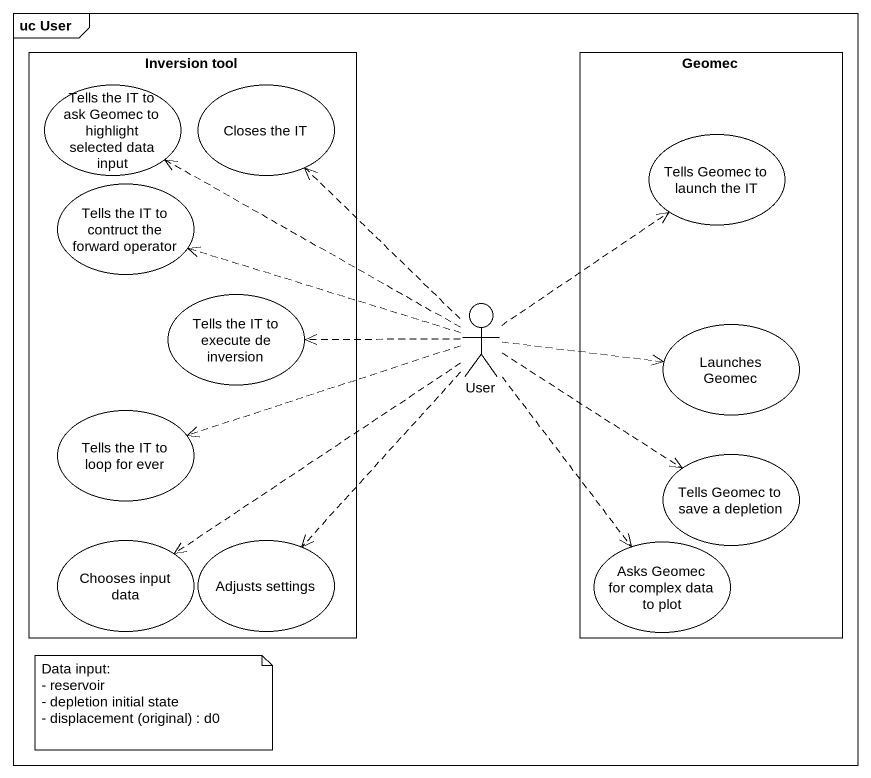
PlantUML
@startuml
mainframe uc User
rectangle "Inversion tool" as Inversion_tool {
  usecase "Tells the IT to ask Geomec to highlight selected data input" as Tells_the_IT_to_ask_Geomec
  usecase "Closes the IT" as Closes_the_IT
  usecase "Tells the IT to contruct the forward operator" as Tells_the_IT_to_contruct
  usecase "Tells the IT to execute de inversion" as Tells_the_IT_to_execute_de
  usecase "Tells the IT to loop for ever" as Tells_the_IT_to_loop_for
  usecase "Chooses input data" as Chooses_input_data
  usecase "Adjusts settings" as Adjusts_settings
}
rectangle Geomec {
  usecase "Tells Geomec to launch the IT" as Tells_Geomec_to_launch_the
  usecase "Launches Geomec" as Launches_Geomec
  usecase "Tells Geomec to save a depletion" as Tells_Geomec_to_save_a
  usecase "Asks Geomec for complex data to plot" as Asks_Geomec_for_complex
}
actor User
User .up.> Tells_the_IT_to_ask_Geomec
User .up.> Closes_the_IT
User .up.> Tells_Geomec_to_launch_the
User .left.> Tells_the_IT_to_contruct
User .left.> Tells_the_IT_to_execute_de
User .right.> Launches_Geomec
User .left.> Tells_the_IT_to_loop_for
User .right.> Tells_Geomec_to_save_a
User ..> Chooses_input_data
User ..> Adjusts_settings
User ..> Asks_Geomec_for_complex
note as N1
  Data input:
  - reservoir
  - depletion initial state
  - displacement (original) : d0
end note
@enduml
